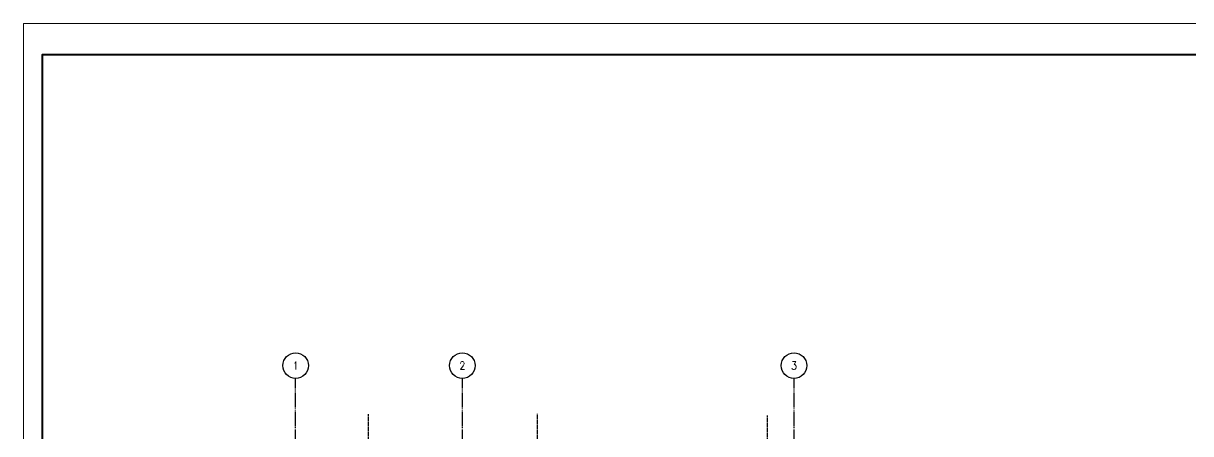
# Model space of a CAD drawing. Extents: x -3378 to 102197, y -3799 to 48702.
# Drawn here: x -3378 to 14126, y 35584 to 41739 of the extents above; entities that cross this region are included whole.
import ezdxf
from ezdxf.enums import TextEntityAlignment as Align

# ---------------------------------------------------------------- set-up
doc = ezdxf.new("R2010")
doc.units = 0
doc.linetypes.add('HIDDEN', pattern=[0.375, 0.25, -0.125])
doc.linetypes.add('JIS_09_15', pattern=[18.9, 15, -0.9, 0.6, -0.9, 0.6, -0.9])
for name, color, linetype in [('(圖框)', 7, 'Continuous'), ('0-蝶翼', 7, 'Continuous'), ('GM_ANNO_CLMN_LINE', 8, 'JIS_09_15'), ('GM_ANNO_DIMS', 4, 'Continuous')]:
    doc.layers.add(name, color=color, linetype=linetype)
doc.layers.add('不顯示', color=254, linetype='Continuous', plot=False)
doc.styles.add('CD2', font='romand', dxfattribs={"height": 15})
doc.styles.add('型式1', font='')
doc.styles.get('型式1').set_extended_font_data('PMingLiU')

# ---------------------------------------------------------------- blocks, each defined once
blk = doc.blocks.new('*U114')
blk.add_circle((0, 6), 6)
at = {"style": 'CD2', "width": 0.85}
blk.add_attdef('GRID-BUB', text='', height=3.75, dxfattribs=at).set_placement((0, 6), align=Align.MIDDLE)
blk = doc.blocks.new('PLAN-圖框')
at = {"layer": '(圖框)', "color": 4, "linetype": 'Continuous', "lineweight": 0}
blk.add_3dface([(20500, -14391.5), (0, -14391.5), (0, 0), (20500, 0)], dxfattribs=at)
at = {"layer": '(圖框)', "color": 1, "linetype": 'Continuous', "lineweight": 40}
blk.add_3dface([(149.7, -14142.1), (20200.7, -14142.1), (20200.7, -249.4), (149.7, -249.4)], dxfattribs=at)
at = {"layer": '(圖框)', "style": '型式1'}
blk.add_attdef('全球人壽', (13776.3, -13971.5), '', height=124.7, dxfattribs=at)
at = {"style": '型式1', "width": 0.8}
blk.add_attdef('圖號-橫', (17230.3, -13782.2), '', height=103.4, dxfattribs=at)

msp = doc.modelspace()

# ---------------------------------------------------------------- linework, layer by layer
at = {"layer": 'GM_ANNO_CLMN_LINE', "ltscale": 15}
for p, q in [((705.461, 22085.458, 0), (705.461, 36412.589, 0)), ((3205.461, 22085.458, 0), (3205.461, 36412.589, 0)), ((8178.581, 22085.458, 0), (8178.581, 36412.589, 0))]:
    msp.add_line(p, q, dxfattribs=at)
at = {"layer": '不顯示', "color": 20, "linetype": 'HIDDEN', "ltscale": 50}
for points in [[(1790.82, 35875.346), (1790.82, 22920.294), (803.692, 22920.294), (1790.82, 23490.213)], [(4325.974, 35881.437), (4325.974, 22926.386), (3338.845, 22926.386), (4325.974, 23496.305)], [(7776.701, 35855.739), (7776.701, 22900.687), (6789.572, 22900.687), (7776.701, 23470.606)]]:
    msp.add_lwpolyline(points, dxfattribs=at)

# ---------------------------------------------------------------- block references
at = {"layer": '0-蝶翼', "xscale": 1.89, "yscale": 1.89, "zscale": 1.89}
msp.add_blockref('PLAN-圖框', (-3377.946, 41739.237), dxfattribs=at)
at = {"layer": 'GM_ANNO_DIMS', "xscale": 32.00000000000001, "yscale": 32.00000000000001, "zscale": 32.00000000000001}
for p, values in [((705.461, 36412.589, 0), {'GRID-BUB': '1'}), ((3205.461, 36412.589, 0), {'GRID-BUB': '2'}), ((8178.581, 36412.589, 0), {'GRID-BUB': '3'})]:
    msp.add_blockref('*U114', p, dxfattribs=at).add_auto_attribs(values)

doc.saveas('drawing.dxf')
